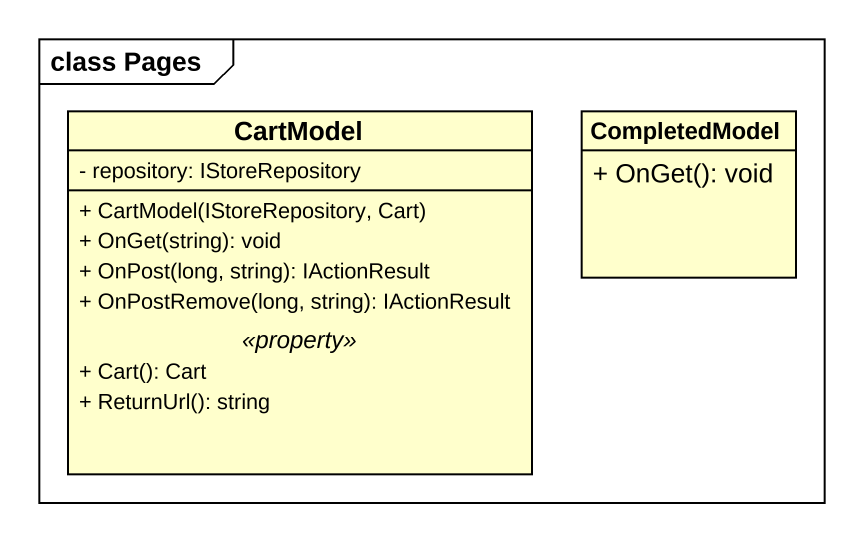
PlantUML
@startuml
mainframe class Pages
hide circle
hide empty members
skinparam classAttributeIconSize 0
class CartModel {
  - repository: IStoreRepository
  --
  + CartModel(IStoreRepository, Cart)
  + OnGet(string): void
  + OnPost(long, string): IActionResult
  + OnPostRemove(long, string): IActionResult
  .. <<property>> ..
  + Cart(): Cart
  + ReturnUrl(): string
}
class CompletedModel {
  + OnGet(): void
}
@enduml
